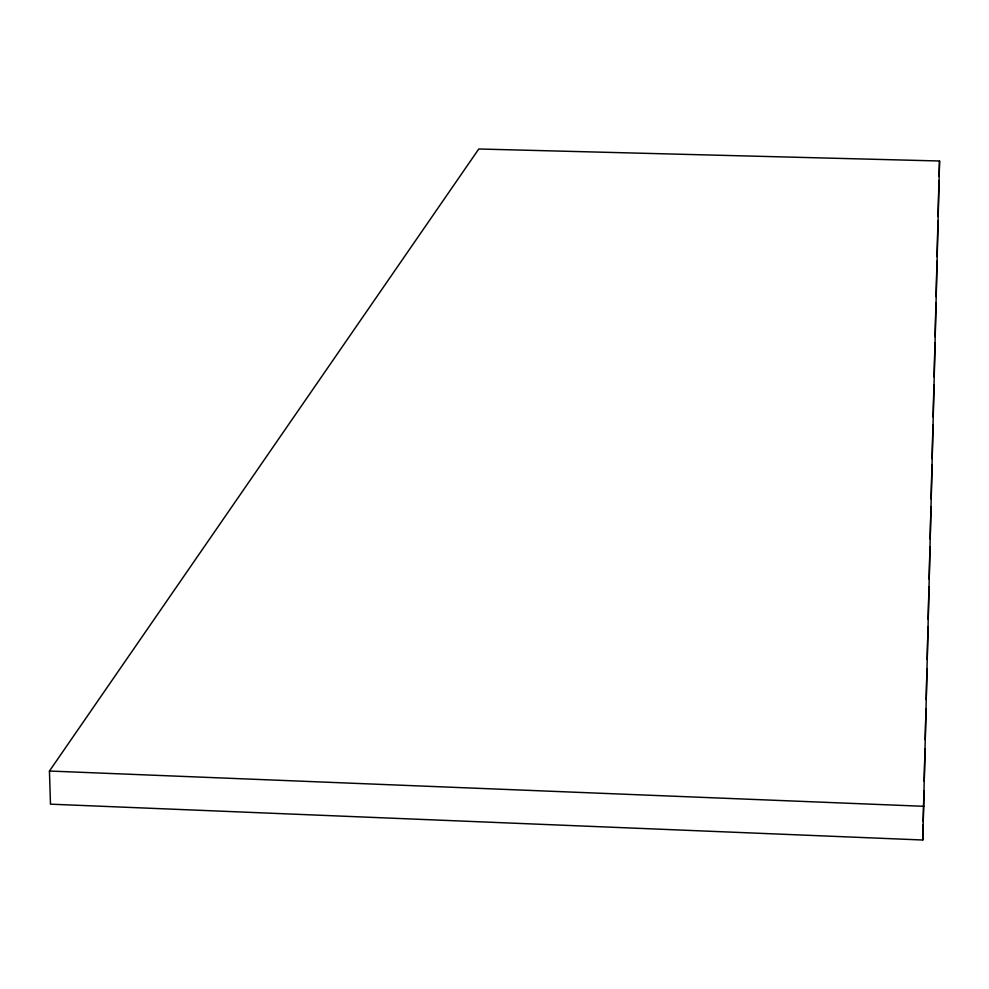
<?xml version="1.0" encoding="UTF-8"?>
<svg xmlns="http://www.w3.org/2000/svg" width="989" height="989" viewBox="0 0 989 989"><rect width="100%" height="100%" fill="white"/><g stroke="black" fill="none" stroke-linecap="round" stroke-linejoin="round"><path stroke-width="1.48" d="M922.762 840.007L939.55 160.997L478.775 148.993L49.45 771.024L50.476 804.168L922.762 840.007L923.145 824.579M923.219 821.488L923.973 790.619M924.208 781.359L924.999 748.945M925.222 739.685L925.988 708.816M926.211 699.557L926.965 668.688M927.2 659.428L927.991 627.014M928.177 619.299L928.98 586.885M929.166 579.171L929.957 546.756M930.154 539.042L930.946 506.628M931.131 498.913L931.959 464.954M932.12 458.785L932.948 424.825M933.134 417.111L933.937 384.696M934.123 376.982L934.951 343.035M935.112 336.853L935.94 302.906M936.089 296.725L936.966 261.232M937.078 256.596L937.943 221.103M938.054 216.467L938.932 180.975M939.068 176.351L939.55 160.997M49.45 771.024L923.837 806.307"/></g></svg>
